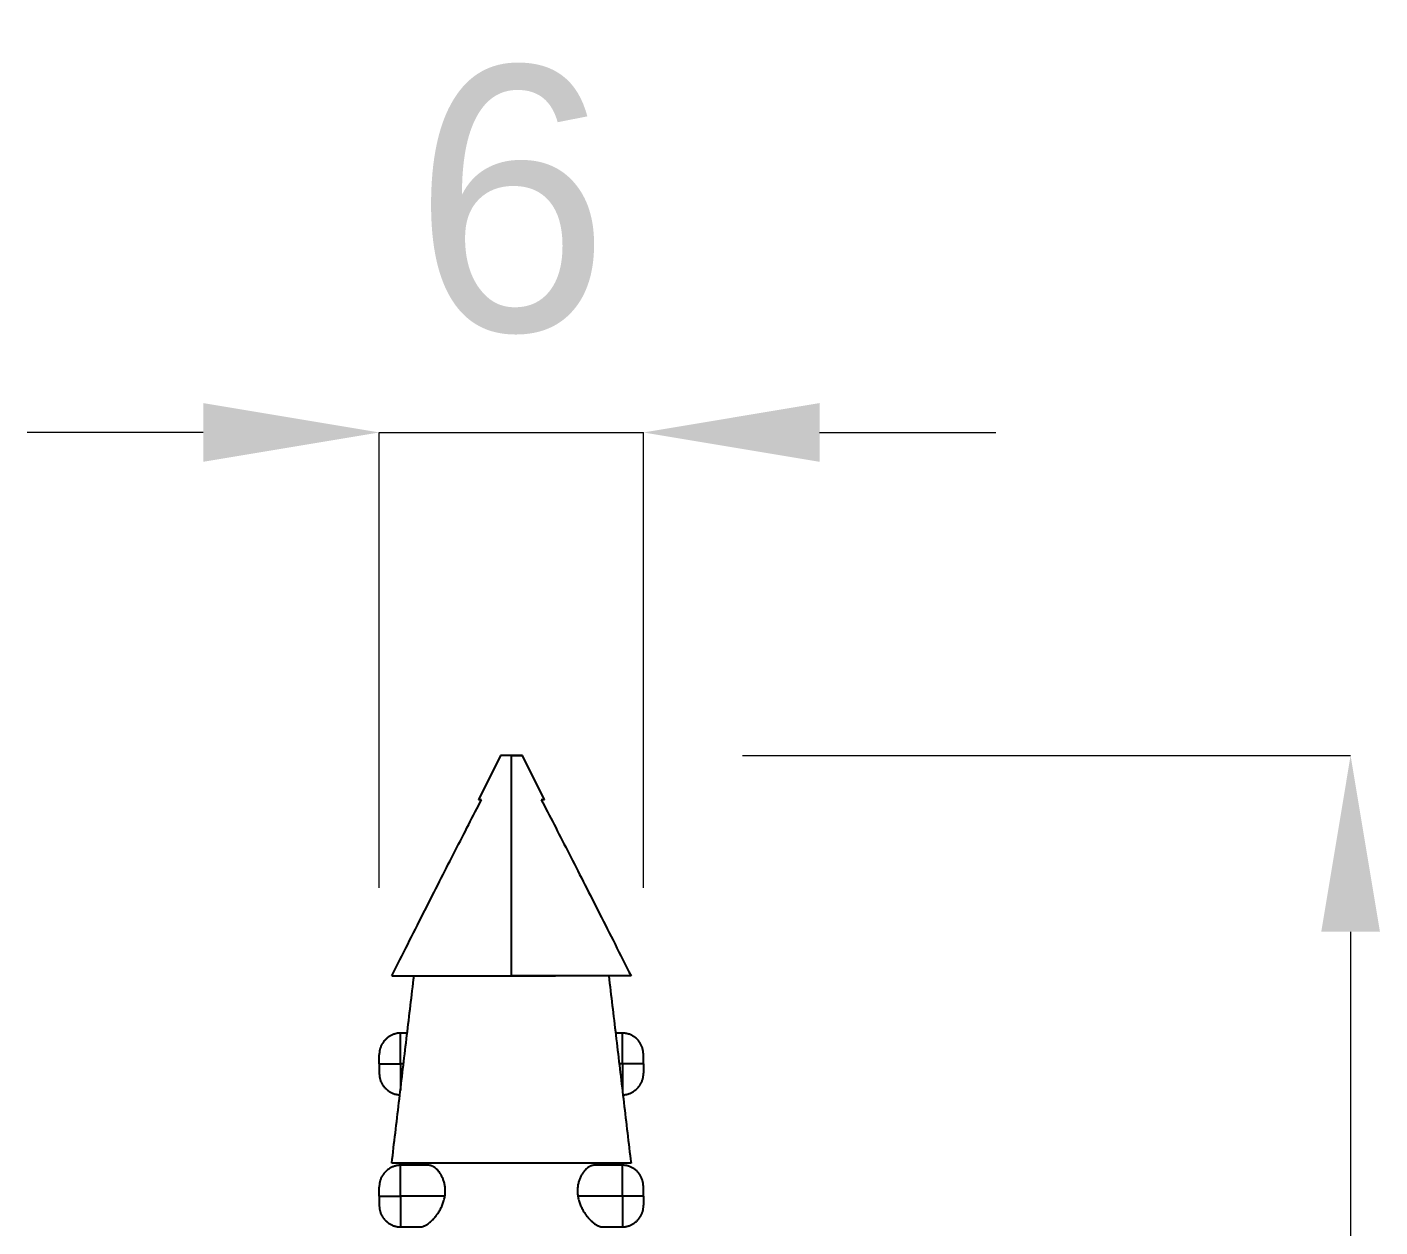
# Model space of a CAD drawing. Extents: x 0 to 395, y 0 to 289.
# Drawn here: x 301.85 to 332.58, y 198.7 to 225.94 of the extents above; entities that cross this region are included whole.
import ezdxf

# ---------------------------------------------------------------- set-up
doc = ezdxf.new("R2010")
doc.units = 0
doc.header["$LTSCALE"] = 10
doc.header["$MEASUREMENT"] = 0
doc.header["$PDMODE"] = 3
doc.header["$PDSIZE"] = -10
doc.layers.get('0').update_dxf_attribs({"linetype": 'CONTINUOUS'})
doc.layers.get('DEFPOINTS').update_dxf_attribs({"linetype": 'CONTINUOUS'})
doc.layers.add('1', color=7, linetype='CONTINUOUS')
doc.styles.add('Daelim Dimension', font='')
doc.styles.get('Daelim Dimension').set_extended_font_data('나눔고딕')
doc.dimstyles.new('DEFAULT', dxfattribs={"dimscale": 2, "dimtxt": 2, "dimasz": 2, "dimexe": 0, "dimexo": 2, "dimgap": 1, "dimtad": 1, "dimdec": 0, "dimzin": 9, "dimdsep": 46, "dimtxsty": 'Daelim Dimension', "dimcen": 0.5, "dimclrd": 5, "dimclre": 5, "dimclrt": 256, "dimadec": 1, "dimazin": 0, "dimtfac": 1, "dimtdec": 0, "dimtix": 1, "dimtmove": 0, "dimatfit": 3, "dimfxl": 1, "dimtolj": 1, "dimtzin": 1, "dimlwd": 9, "dimlwe": 9, "dimarcsym": 0})

# ---------------------------------------------------------------- blocks, each defined once
blk = doc.blocks.new('*D4')
at = {"color": 5, "linetype": 'ByBlock', "lineweight": 9, "ltscale": 0.5, "transparency": 16777216}
for p, q in [((305.849, 216.741), (301.849, 216.741)), ((309.849, 206.404), (309.849, 216.741)), ((309.849, 216.741), (315.849, 216.741)), ((315.849, 206.404), (315.849, 216.741)), ((319.849, 216.741), (323.849, 216.741))]:
    blk.add_line(p, q, dxfattribs=at)
at = {"color": 5, "ltscale": 0.5, "transparency": 16777216}
for points in [[(305.849, 217.408), (305.849, 216.075), (309.849, 216.741)], [(319.849, 217.408), (319.849, 216.075), (315.849, 216.741)]]:
    blk.add_solid(points, dxfattribs=at)
at = {"layer": 'DEFPOINTS', "color": 0, "ltscale": 0.5, "transparency": 16777216}
for p in [(315.849, 216.741), (309.849, 202.404), (315.849, 202.404)]:
    blk.add_point(p, dxfattribs=at)
at = {"color": 7, "ltscale": 0.5, "transparency": 16777216, "insert": (312.849, 222.007), "char_height": 6, "attachment_point": 5, "style": 'Daelim Dimension'}
blk.add_mtext('\\A1;6', dxfattribs=at)
blk = doc.blocks.new('*D5')
at = {"color": 5, "linetype": 'ByBlock', "lineweight": 9, "ltscale": 0.5, "transparency": 16777216}
for p, q in [((318.099, 209.404), (331.909, 209.404)), ((331.909, 205.404), (331.909, 176.404)), ((321.949, 172.404), (331.909, 172.404))]:
    blk.add_line(p, q, dxfattribs=at)
at = {"color": 5, "ltscale": 0.5, "transparency": 16777216}
for points in [[(331.243, 205.404), (332.576, 205.404), (331.909, 209.404)], [(331.243, 176.404), (332.576, 176.404), (331.909, 172.404)]]:
    blk.add_solid(points, dxfattribs=at)
at = {"layer": 'DEFPOINTS', "color": 0, "ltscale": 0.5, "transparency": 16777216}
for p in [(314.099, 209.404), (317.949, 172.404), (331.909, 172.404)]:
    blk.add_point(p, dxfattribs=at)
at = {"color": 7, "ltscale": 0.5, "transparency": 16777216, "insert": (326.639, 190.904), "char_height": 6, "attachment_point": 5, "rotation": 90, "style": 'Daelim Dimension'}
blk.add_mtext('\\A1;37', dxfattribs=at)

msp = doc.modelspace()

# ---------------------------------------------------------------- linework, layer by layer
at = {"layer": '1'}
for p, q in [((312.599, 209.404), (312.099, 208.404)), ((313.099, 209.404), (312.599, 209.404)), ((312.849, 209.404), (313.099, 209.404)), ((312.849, 204.404), (312.849, 209.404)), ((313.599, 208.404), (313.099, 209.404)), ((312.172, 208.404), (312.099, 208.404)), ((313.599, 208.404), (313.526, 208.404)), ((310.132, 204.404), (313.849, 204.404)), ((315.566, 204.404), (312.849, 204.404)), ((310.483, 203.104), (310.329, 203.104)), ((310.329, 202.404), (310.329, 203.104)), ((315.369, 203.104), (315.215, 203.104)), ((315.369, 202.404), (315.369, 203.104)), ((309.849, 202.404), (309.849, 202.61)), ((315.849, 202.404), (315.849, 202.505)), ((309.849, 202.404), (309.849, 202.2)), ((309.849, 202.404), (310.329, 202.404)), ((310.4, 202.404), (310.329, 202.404)), ((310.329, 202.404), (310.329, 201.8)), ((315.369, 202.404), (315.298, 202.404)), ((315.369, 202.404), (315.369, 201.797)), ((315.849, 202.404), (315.369, 202.404)), ((315.849, 202.404), (315.849, 202.199)), ((315.566, 200.154), (310.132, 200.154)), ((310.962, 200.104), (310.329, 200.104)), ((310.329, 199.404), (310.329, 200.104)), ((315.369, 200.104), (314.737, 200.104)), ((315.369, 199.404), (315.369, 200.104)), ((309.849, 199.404), (309.849, 199.61)), ((315.849, 199.404), (315.849, 199.505)), ((309.849, 199.404), (309.849, 199.2)), ((309.849, 199.404), (310.329, 199.404)), ((311.338, 199.404), (310.329, 199.404)), ((310.329, 199.404), (310.329, 198.704)), ((315.369, 199.404), (314.36, 199.404)), ((315.369, 199.404), (315.369, 198.704)), ((315.849, 199.404), (315.369, 199.404)), ((315.849, 199.404), (315.849, 199.199)), ((310.329, 198.704), (310.775, 198.704)), ((314.919, 198.704), (315.369, 198.704))]:
    msp.add_line(p, q, dxfattribs=at)
for points in [[(310.132, 204.404), (310.178, 204.495), (310.224, 204.586), (310.27, 204.676), (310.315, 204.766), (310.36, 204.855), (310.405, 204.944), (310.449, 205.032), (310.494, 205.12), (310.538, 205.208), (310.582, 205.294), (310.626, 205.381), (310.669, 205.467), (310.713, 205.553), (310.756, 205.638), (310.799, 205.722), (310.841, 205.807), (310.884, 205.89), (310.926, 205.974), (310.968, 206.057), (311.01, 206.139), (311.052, 206.221), (311.093, 206.302), (311.134, 206.383), (311.175, 206.464), (311.216, 206.544), (311.257, 206.624), (311.297, 206.703), (311.337, 206.782), (311.377, 206.86), (311.417, 206.938), (311.456, 207.016), (311.496, 207.093), (311.535, 207.169), (311.574, 207.246), (311.613, 207.321), (311.651, 207.397), (311.69, 207.472), (311.728, 207.546), (311.766, 207.62), (311.804, 207.693), (311.841, 207.767), (311.879, 207.839), (311.916, 207.911), (311.953, 207.983), (311.99, 208.055), (312.027, 208.125), (312.063, 208.196), (312.1, 208.266), (312.136, 208.335), (312.172, 208.404)], [(313.526, 208.404), (313.562, 208.336), (313.598, 208.267), (313.634, 208.197), (313.67, 208.127), (313.707, 208.056), (313.744, 207.985), (313.781, 207.914), (313.818, 207.842), (313.855, 207.77), (313.892, 207.697), (313.93, 207.624), (313.968, 207.55), (314.006, 207.476), (314.044, 207.401), (314.083, 207.326), (314.122, 207.25), (314.161, 207.174), (314.2, 207.098), (314.239, 207.021), (314.279, 206.943), (314.318, 206.866), (314.358, 206.787), (314.398, 206.709), (314.439, 206.629), (314.479, 206.55), (314.52, 206.469), (314.561, 206.389), (314.602, 206.308), (314.644, 206.226), (314.685, 206.144), (314.727, 206.062), (314.769, 205.979), (314.812, 205.895), (314.854, 205.811), (314.897, 205.727), (314.94, 205.642), (314.983, 205.557), (315.027, 205.471), (315.07, 205.385), (315.114, 205.298), (315.158, 205.211), (315.203, 205.123), (315.247, 205.035), (315.292, 204.946), (315.337, 204.857), (315.382, 204.767), (315.428, 204.677), (315.473, 204.587), (315.519, 204.496), (315.566, 204.404)], [(310.132, 200.154), (310.143, 200.24), (310.153, 200.326), (310.163, 200.412), (310.173, 200.498), (310.183, 200.584), (310.194, 200.67), (310.204, 200.756), (310.214, 200.841), (310.224, 200.927), (310.234, 201.013), (310.245, 201.098), (310.255, 201.184), (310.265, 201.269), (310.275, 201.355), (310.285, 201.44), (310.295, 201.526), (310.305, 201.611), (310.316, 201.696), (310.326, 201.782), (310.336, 201.867), (310.346, 201.952), (310.356, 202.037), (310.366, 202.122), (310.376, 202.208), (310.386, 202.293), (310.397, 202.378), (310.407, 202.462), (310.417, 202.547), (310.427, 202.632), (310.437, 202.717), (310.447, 202.802), (310.457, 202.887), (310.467, 202.971), (310.477, 203.056), (310.487, 203.14), (310.497, 203.225), (310.507, 203.31), (310.517, 203.394), (310.527, 203.478), (310.538, 203.563), (310.548, 203.647), (310.558, 203.732), (310.568, 203.816), (310.578, 203.9), (310.588, 203.984), (310.598, 204.068), (310.608, 204.152), (310.618, 204.236), (310.628, 204.32), (310.638, 204.404)], [(315.06, 204.404), (315.07, 204.32), (315.08, 204.236), (315.09, 204.152), (315.1, 204.068), (315.11, 203.984), (315.12, 203.9), (315.13, 203.816), (315.14, 203.732), (315.15, 203.647), (315.16, 203.563), (315.17, 203.479), (315.181, 203.394), (315.191, 203.31), (315.201, 203.225), (315.211, 203.141), (315.221, 203.056), (315.231, 202.972), (315.241, 202.887), (315.251, 202.802), (315.261, 202.717), (315.271, 202.633), (315.281, 202.548), (315.291, 202.463), (315.301, 202.378), (315.311, 202.293), (315.322, 202.208), (315.332, 202.123), (315.342, 202.038), (315.352, 201.952), (315.362, 201.867), (315.372, 201.782), (315.382, 201.697), (315.392, 201.611), (315.403, 201.526), (315.413, 201.441), (315.423, 201.355), (315.433, 201.27), (315.443, 201.184), (315.453, 201.099), (315.464, 201.013), (315.474, 200.927), (315.484, 200.842), (315.494, 200.756), (315.504, 200.67), (315.514, 200.584), (315.525, 200.498), (315.535, 200.412), (315.545, 200.326), (315.555, 200.24), (315.566, 200.154)], [(310.329, 203.104), (310.313, 203.104), (310.297, 203.103), (310.282, 203.102), (310.266, 203.1), (310.251, 203.097), (310.236, 203.094), (310.221, 203.091), (310.206, 203.087), (310.191, 203.082), (310.176, 203.077), (310.161, 203.072), (310.146, 203.066), (310.132, 203.059), (310.118, 203.052), (310.103, 203.044), (310.089, 203.036), (310.076, 203.027), (310.062, 203.018), (310.049, 203.009), (310.036, 202.999), (310.023, 202.988), (310.011, 202.978), (309.999, 202.966), (309.987, 202.955), (309.976, 202.943), (309.965, 202.931), (309.954, 202.918), (309.944, 202.905), (309.935, 202.892), (309.926, 202.879), (309.917, 202.865), (309.909, 202.851), (309.901, 202.838), (309.894, 202.823), (309.887, 202.809), (309.881, 202.795), (309.876, 202.781), (309.871, 202.766), (309.867, 202.752), (309.863, 202.737), (309.859, 202.723), (309.857, 202.709), (309.854, 202.695), (309.853, 202.681), (309.851, 202.668), (309.85, 202.655), (309.849, 202.643), (309.849, 202.632), (309.849, 202.62), (309.849, 202.61)], [(315.849, 202.503), (315.849, 202.52), (315.849, 202.538), (315.849, 202.555), (315.849, 202.572), (315.848, 202.588), (315.848, 202.605), (315.847, 202.622), (315.846, 202.638), (315.845, 202.655), (315.843, 202.671), (315.841, 202.687), (315.839, 202.703), (315.836, 202.72), (315.833, 202.736), (315.829, 202.752), (315.824, 202.768), (315.819, 202.784), (315.814, 202.8), (315.807, 202.816), (315.8, 202.832), (315.792, 202.847), (315.784, 202.863), (315.775, 202.878), (315.766, 202.893), (315.755, 202.908), (315.745, 202.922), (315.734, 202.936), (315.722, 202.949), (315.71, 202.962), (315.697, 202.975), (315.684, 202.987), (315.67, 202.998), (315.656, 203.009), (315.641, 203.02), (315.626, 203.03), (315.61, 203.039), (315.595, 203.048), (315.578, 203.056), (315.562, 203.064), (315.545, 203.071), (315.529, 203.077), (315.512, 203.083), (315.494, 203.088), (315.477, 203.092), (315.46, 203.096), (315.442, 203.099), (315.424, 203.101), (315.406, 203.103), (315.388, 203.104), (315.369, 203.104)], [(309.849, 202.202), (309.849, 202.191), (309.849, 202.18), (309.849, 202.169), (309.85, 202.157), (309.851, 202.144), (309.852, 202.131), (309.854, 202.117), (309.856, 202.103), (309.859, 202.089), (309.862, 202.075), (309.866, 202.06), (309.87, 202.046), (309.875, 202.031), (309.88, 202.017), (309.886, 202.002), (309.893, 201.988), (309.9, 201.974), (309.907, 201.96), (309.916, 201.946), (309.924, 201.932), (309.933, 201.919), (309.943, 201.906), (309.953, 201.893), (309.963, 201.88), (309.974, 201.867), (309.986, 201.855), (309.997, 201.844), (310.009, 201.833), (310.022, 201.822), (310.034, 201.811), (310.047, 201.801), (310.061, 201.791), (310.074, 201.782), (310.088, 201.774), (310.102, 201.765), (310.117, 201.758), (310.131, 201.75), (310.146, 201.744), (310.16, 201.737), (310.175, 201.732), (310.19, 201.727), (310.205, 201.722), (310.22, 201.718), (310.235, 201.715), (310.251, 201.712), (310.266, 201.709), (310.282, 201.707), (310.297, 201.706), (310.313, 201.705), (310.329, 201.704)], [(315.369, 201.704), (315.385, 201.705), (315.401, 201.706), (315.416, 201.707), (315.432, 201.709), (315.447, 201.711), (315.462, 201.714), (315.477, 201.718), (315.492, 201.722), (315.507, 201.726), (315.522, 201.732), (315.537, 201.737), (315.552, 201.743), (315.566, 201.75), (315.581, 201.757), (315.595, 201.765), (315.609, 201.773), (315.623, 201.781), (315.636, 201.791), (315.649, 201.8), (315.662, 201.81), (315.675, 201.82), (315.687, 201.831), (315.699, 201.842), (315.711, 201.854), (315.722, 201.866), (315.733, 201.878), (315.744, 201.891), (315.754, 201.903), (315.763, 201.917), (315.772, 201.93), (315.781, 201.943), (315.789, 201.957), (315.797, 201.971), (315.804, 201.985), (315.811, 201.999), (315.817, 202.014), (315.822, 202.028), (315.827, 202.042), (315.831, 202.057), (315.835, 202.071), (315.839, 202.086), (315.841, 202.1), (315.844, 202.114), (315.845, 202.128), (315.847, 202.141), (315.848, 202.154), (315.849, 202.166), (315.849, 202.177), (315.849, 202.188), (315.849, 202.199)], [(310.329, 200.104), (310.313, 200.104), (310.297, 200.103), (310.282, 200.102), (310.266, 200.1), (310.251, 200.097), (310.236, 200.094), (310.221, 200.091), (310.206, 200.087), (310.191, 200.082), (310.176, 200.077), (310.161, 200.072), (310.146, 200.066), (310.132, 200.059), (310.118, 200.052), (310.103, 200.044), (310.089, 200.036), (310.076, 200.027), (310.062, 200.018), (310.049, 200.009), (310.036, 199.999), (310.023, 199.988), (310.011, 199.978), (309.999, 199.966), (309.987, 199.955), (309.976, 199.943), (309.965, 199.931), (309.954, 199.918), (309.944, 199.905), (309.935, 199.892), (309.926, 199.879), (309.917, 199.865), (309.909, 199.851), (309.901, 199.838), (309.894, 199.823), (309.887, 199.809), (309.881, 199.795), (309.876, 199.781), (309.871, 199.766), (309.867, 199.752), (309.863, 199.737), (309.859, 199.723), (309.857, 199.709), (309.854, 199.695), (309.853, 199.681), (309.851, 199.668), (309.85, 199.655), (309.849, 199.643), (309.849, 199.632), (309.849, 199.62), (309.849, 199.61)], [(310.632, 200.104), (310.632, 200.105), (310.632, 200.106), (310.632, 200.107), (310.632, 200.108), (310.632, 200.109), (310.632, 200.11), (310.633, 200.111), (310.633, 200.112), (310.633, 200.113), (310.633, 200.114), (310.633, 200.115), (310.633, 200.116), (310.633, 200.117), (310.633, 200.118), (310.634, 200.119), (310.634, 200.12), (310.634, 200.121), (310.634, 200.122), (310.634, 200.123), (310.634, 200.124), (310.634, 200.125), (310.634, 200.126), (310.634, 200.127), (310.635, 200.128), (310.635, 200.129), (310.635, 200.13), (310.635, 200.131), (310.635, 200.132), (310.635, 200.133), (310.635, 200.134), (310.635, 200.135), (310.636, 200.136), (310.636, 200.137), (310.636, 200.138), (310.636, 200.139), (310.636, 200.14), (310.636, 200.141), (310.636, 200.142), (310.636, 200.143), (310.636, 200.144), (310.637, 200.145), (310.637, 200.146), (310.637, 200.147), (310.637, 200.148), (310.637, 200.149), (310.637, 200.15), (310.637, 200.151), (310.637, 200.152), (310.638, 200.153), (310.638, 200.154)], [(311.338, 199.404), (311.342, 199.428), (311.344, 199.452), (311.346, 199.475), (311.347, 199.498), (311.348, 199.522), (311.348, 199.545), (311.347, 199.568), (311.345, 199.591), (311.343, 199.614), (311.34, 199.636), (311.337, 199.658), (311.332, 199.679), (311.328, 199.701), (311.322, 199.721), (311.316, 199.742), (311.31, 199.762), (311.303, 199.781), (311.296, 199.8), (311.288, 199.818), (311.28, 199.836), (311.272, 199.853), (311.263, 199.87), (311.254, 199.886), (311.244, 199.901), (311.234, 199.916), (311.225, 199.931), (311.215, 199.945), (311.204, 199.958), (311.194, 199.971), (311.183, 199.983), (311.172, 199.994), (311.162, 200.006), (311.151, 200.016), (311.139, 200.026), (311.128, 200.035), (311.117, 200.044), (311.106, 200.052), (311.095, 200.06), (311.083, 200.067), (311.072, 200.073), (311.061, 200.079), (311.049, 200.084), (311.038, 200.089), (311.027, 200.093), (311.015, 200.096), (311.004, 200.099), (310.993, 200.101), (310.982, 200.103), (310.971, 200.104), (310.96, 200.104)], [(314.738, 200.104), (314.727, 200.104), (314.716, 200.103), (314.705, 200.101), (314.694, 200.099), (314.682, 200.096), (314.671, 200.093), (314.66, 200.089), (314.649, 200.084), (314.637, 200.079), (314.626, 200.073), (314.615, 200.067), (314.603, 200.06), (314.592, 200.052), (314.581, 200.044), (314.57, 200.035), (314.558, 200.026), (314.547, 200.016), (314.536, 200.006), (314.526, 199.994), (314.515, 199.983), (314.504, 199.971), (314.494, 199.958), (314.484, 199.945), (314.474, 199.931), (314.464, 199.917), (314.454, 199.902), (314.445, 199.887), (314.436, 199.87), (314.427, 199.854), (314.418, 199.836), (314.41, 199.819), (314.402, 199.8), (314.395, 199.782), (314.388, 199.762), (314.382, 199.743), (314.376, 199.722), (314.371, 199.701), (314.366, 199.68), (314.362, 199.658), (314.358, 199.637), (314.355, 199.614), (314.353, 199.592), (314.351, 199.569), (314.35, 199.546), (314.35, 199.523), (314.351, 199.499), (314.352, 199.476), (314.354, 199.452), (314.356, 199.428), (314.36, 199.404)], [(315.06, 200.154), (315.06, 200.153), (315.061, 200.152), (315.061, 200.151), (315.061, 200.15), (315.061, 200.149), (315.061, 200.148), (315.061, 200.147), (315.061, 200.146), (315.061, 200.145), (315.061, 200.144), (315.062, 200.143), (315.062, 200.142), (315.062, 200.141), (315.062, 200.14), (315.062, 200.139), (315.062, 200.138), (315.062, 200.137), (315.062, 200.136), (315.063, 200.135), (315.063, 200.134), (315.063, 200.133), (315.063, 200.132), (315.063, 200.131), (315.063, 200.13), (315.063, 200.129), (315.063, 200.128), (315.064, 200.127), (315.064, 200.126), (315.064, 200.125), (315.064, 200.124), (315.064, 200.123), (315.064, 200.122), (315.064, 200.121), (315.064, 200.12), (315.064, 200.119), (315.065, 200.118), (315.065, 200.117), (315.065, 200.116), (315.065, 200.115), (315.065, 200.114), (315.065, 200.113), (315.065, 200.112), (315.065, 200.111), (315.066, 200.11), (315.066, 200.109), (315.066, 200.108), (315.066, 200.107), (315.066, 200.106), (315.066, 200.105), (315.066, 200.104)], [(315.849, 199.503), (315.849, 199.52), (315.849, 199.538), (315.849, 199.555), (315.849, 199.572), (315.848, 199.588), (315.848, 199.605), (315.847, 199.622), (315.846, 199.638), (315.845, 199.655), (315.843, 199.671), (315.841, 199.687), (315.839, 199.703), (315.836, 199.72), (315.833, 199.736), (315.829, 199.752), (315.824, 199.768), (315.819, 199.784), (315.814, 199.8), (315.807, 199.816), (315.8, 199.832), (315.792, 199.847), (315.784, 199.863), (315.775, 199.878), (315.766, 199.893), (315.755, 199.908), (315.745, 199.922), (315.734, 199.936), (315.722, 199.949), (315.71, 199.962), (315.697, 199.975), (315.684, 199.987), (315.67, 199.998), (315.656, 200.009), (315.641, 200.02), (315.626, 200.03), (315.61, 200.039), (315.595, 200.048), (315.578, 200.056), (315.562, 200.064), (315.545, 200.071), (315.529, 200.077), (315.512, 200.083), (315.494, 200.088), (315.477, 200.092), (315.46, 200.096), (315.442, 200.099), (315.424, 200.101), (315.406, 200.103), (315.388, 200.104), (315.369, 200.104)], [(309.849, 199.202), (309.849, 199.191), (309.849, 199.18), (309.849, 199.169), (309.85, 199.157), (309.851, 199.144), (309.852, 199.131), (309.854, 199.117), (309.856, 199.103), (309.859, 199.089), (309.862, 199.075), (309.866, 199.06), (309.87, 199.046), (309.875, 199.031), (309.88, 199.017), (309.886, 199.002), (309.893, 198.988), (309.9, 198.974), (309.907, 198.96), (309.916, 198.946), (309.924, 198.932), (309.933, 198.919), (309.943, 198.906), (309.953, 198.893), (309.963, 198.88), (309.974, 198.867), (309.986, 198.855), (309.997, 198.844), (310.009, 198.833), (310.022, 198.822), (310.034, 198.811), (310.047, 198.801), (310.061, 198.791), (310.074, 198.782), (310.088, 198.774), (310.102, 198.765), (310.117, 198.758), (310.131, 198.75), (310.146, 198.744), (310.16, 198.737), (310.175, 198.732), (310.19, 198.727), (310.205, 198.722), (310.22, 198.718), (310.235, 198.715), (310.251, 198.712), (310.266, 198.709), (310.282, 198.707), (310.297, 198.706), (310.313, 198.705), (310.329, 198.704)], [(310.775, 198.704), (310.786, 198.705), (310.797, 198.706), (310.809, 198.708), (310.82, 198.71), (310.832, 198.713), (310.844, 198.717), (310.856, 198.721), (310.869, 198.726), (310.881, 198.732), (310.894, 198.738), (310.907, 198.745), (310.92, 198.753), (310.933, 198.761), (310.946, 198.769), (310.959, 198.778), (310.972, 198.788), (310.985, 198.798), (310.998, 198.809), (311.011, 198.82), (311.025, 198.832), (311.038, 198.844), (311.051, 198.857), (311.064, 198.871), (311.078, 198.884), (311.091, 198.899), (311.104, 198.914), (311.117, 198.929), (311.129, 198.944), (311.142, 198.961), (311.154, 198.977), (311.167, 198.994), (311.179, 199.012), (311.191, 199.03), (311.203, 199.049), (311.214, 199.068), (311.226, 199.088), (311.237, 199.108), (311.247, 199.128), (311.258, 199.149), (311.268, 199.17), (311.277, 199.192), (311.286, 199.214), (311.295, 199.237), (311.303, 199.26), (311.31, 199.283), (311.317, 199.307), (311.323, 199.331), (311.329, 199.355), (311.334, 199.38), (311.338, 199.404)], [(314.36, 199.404), (314.364, 199.38), (314.369, 199.355), (314.374, 199.331), (314.381, 199.308), (314.388, 199.284), (314.395, 199.261), (314.403, 199.238), (314.411, 199.215), (314.421, 199.193), (314.43, 199.171), (314.44, 199.15), (314.45, 199.129), (314.461, 199.108), (314.472, 199.088), (314.483, 199.069), (314.495, 199.05), (314.507, 199.031), (314.519, 199.013), (314.531, 198.995), (314.543, 198.977), (314.556, 198.961), (314.569, 198.944), (314.582, 198.929), (314.594, 198.913), (314.608, 198.898), (314.621, 198.884), (314.634, 198.87), (314.647, 198.857), (314.66, 198.844), (314.674, 198.832), (314.687, 198.82), (314.7, 198.809), (314.713, 198.798), (314.727, 198.788), (314.74, 198.778), (314.753, 198.769), (314.766, 198.76), (314.779, 198.752), (314.792, 198.745), (314.804, 198.738), (314.817, 198.732), (314.83, 198.726), (314.842, 198.721), (314.854, 198.717), (314.866, 198.713), (314.878, 198.71), (314.889, 198.708), (314.901, 198.706), (314.912, 198.705), (314.923, 198.704)], [(315.369, 198.704), (315.385, 198.705), (315.401, 198.706), (315.416, 198.707), (315.432, 198.709), (315.447, 198.711), (315.462, 198.714), (315.477, 198.718), (315.492, 198.722), (315.507, 198.726), (315.522, 198.732), (315.537, 198.737), (315.552, 198.743), (315.566, 198.75), (315.581, 198.757), (315.595, 198.765), (315.609, 198.773), (315.623, 198.781), (315.636, 198.791), (315.649, 198.8), (315.662, 198.81), (315.675, 198.82), (315.687, 198.831), (315.699, 198.842), (315.711, 198.854), (315.722, 198.866), (315.733, 198.878), (315.744, 198.891), (315.754, 198.903), (315.763, 198.917), (315.772, 198.93), (315.781, 198.943), (315.789, 198.957), (315.797, 198.971), (315.804, 198.985), (315.811, 198.999), (315.817, 199.014), (315.822, 199.028), (315.827, 199.042), (315.831, 199.057), (315.835, 199.071), (315.839, 199.086), (315.841, 199.1), (315.844, 199.114), (315.845, 199.128), (315.847, 199.141), (315.848, 199.154), (315.849, 199.166), (315.849, 199.177), (315.849, 199.188), (315.849, 199.199)]]:
    msp.add_lwpolyline(points, dxfattribs=at)

# ---------------------------------------------------------------- dimensions: what is measured, and where the dimension line sits
at = {"color": 5, "ltscale": 0.5}
dim = msp.add_linear_dim(base=(315.849, 216.741), p1=(309.849, 202.404), p2=(315.849, 202.404), text='6', dimstyle='DEFAULT', override={"dimtxt": 3, "dimclrd": 5, "dimclre": 5, "dimclrt": 7, "dimfxl": 1.25, "dimarcsym": 1}, dxfattribs=at)
dim.commit()
dim.dimension.update_dxf_attribs({"geometry": '*D4', "text_midpoint": (312.849, 222.007)})
dim = msp.add_linear_dim(base=(331.909, 172.404), p1=(314.099, 209.404), p2=(317.949, 172.404), angle=90, dimstyle='DEFAULT', override={"dimtxt": 3, "dimclrd": 5, "dimclre": 5, "dimclrt": 7, "dimfxl": 1.25, "dimarcsym": 1}, dxfattribs=at)
dim.commit()
dim.dimension.update_dxf_attribs({"geometry": '*D5', "text_midpoint": (326.639, 190.904)})

doc.saveas('drawing.dxf')
